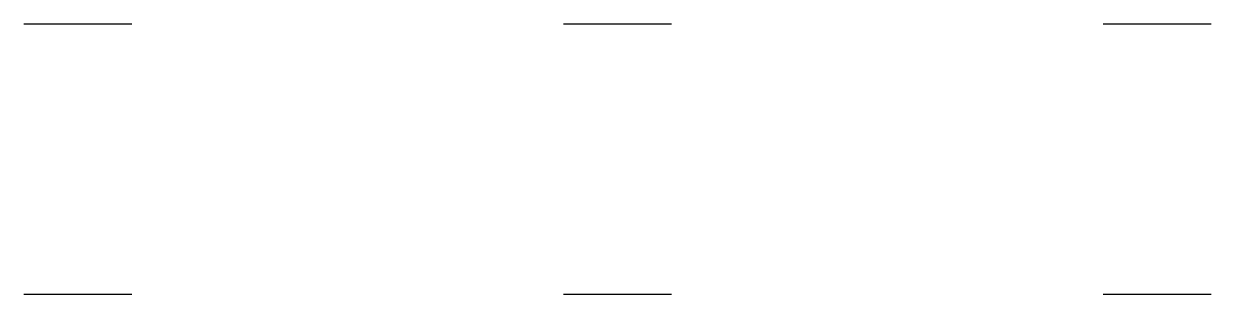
# Model space of a CAD drawing. Header units: metres. Extents: x 100 to 210, y 200 to 225.
import ezdxf

# ---------------------------------------------------------------- set-up
doc = ezdxf.new("R2010")
doc.units = ezdxf.units.M
doc.layers.add('ARRAY', color=3, linetype='Continuous')

# ---------------------------------------------------------------- blocks, each defined once
blk = doc.blocks.new('GRIDCELL')
blk.add_line((0, 0), (10, 0))

msp = doc.modelspace()

# ---------------------------------------------------------------- block references
at = {"layer": 'ARRAY', "row_count": 2, "column_count": 3, "row_spacing": 25, "column_spacing": 50}
msp.add_blockref('GRIDCELL', (100, 200), dxfattribs=at)

doc.saveas('drawing.dxf')
